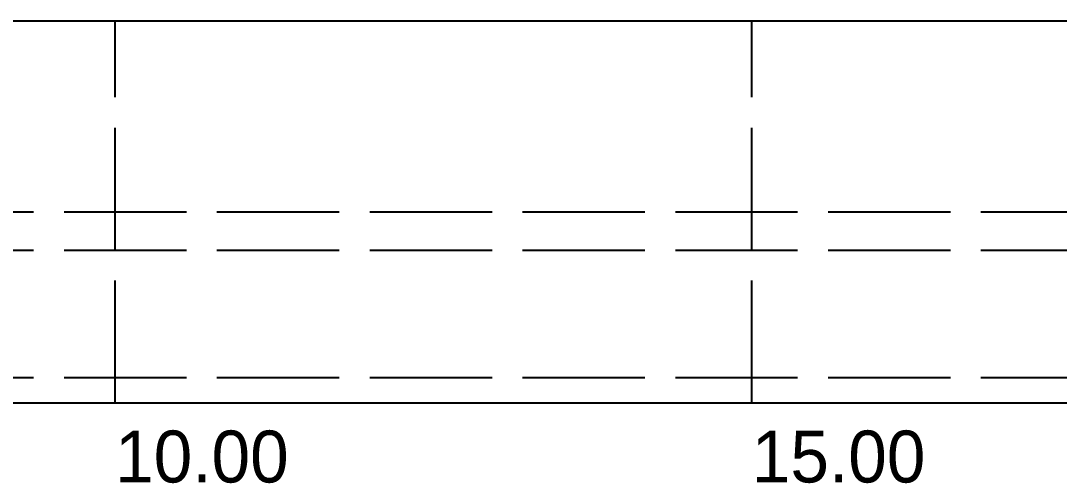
# Model space of a CAD drawing. Header units: metres. Extents: x 248.2 to 317, y 135.1 to 155.7.
# Drawn here: x 264.34 to 272.5, y 151.18 to 154.81 of the extents above; entities that cross this region are included whole.
import ezdxf

# ---------------------------------------------------------------- set-up
doc = ezdxf.new("R2010")
doc.units = ezdxf.units.M
doc.header["$LTSCALE"] = 0.001
doc.linetypes.add('ACAD_ISO02W100', pattern=[15, 12, -3])
for name, color, linetype in [('LINHA TRACEJADA', 8, 'ACAD_ISO02W100'), ('TEXTO', 6, 'Continuous'), ('TRAÇADO', 6, 'Continuous')]:
    doc.layers.add(name, color=color, linetype=linetype)

msp = doc.modelspace()

# ---------------------------------------------------------------- linework, layer by layer
for p, q in [((255.0806, 154.8137), (315.0806, 154.8137)), ((255.0806, 151.8137), (315.0806, 151.8137))]:
    msp.add_line(p, q)
at = {"layer": 'LINHA TRACEJADA', "linetype": 'ACAD_ISO02W100', "ltscale": 80}
for p, q in [((265.0806, 151.8137), (265.0806, 154.8137)), ((270.0806, 151.8137), (270.0806, 154.8137)), ((255.0806, 153.3137), (315.0806, 153.3137)), ((255.0806, 153.0137), (315.0806, 153.0137)), ((255.0806, 152.0137), (315.0806, 152.0137))]:
    msp.add_line(p, q, dxfattribs=at)
at = {"layer": 'TRAÇADO', "ltscale": 80}
msp.add_line((255.0806, 154.8137), (275.0806, 154.8137), dxfattribs=at)

# ---------------------------------------------------------------- texts
at = {"layer": 'TEXTO', "char_height": 0.40746, "attachment_point": 1}
for s, insert in [('10.00', (265.0806, 151.5967)), ('15.00', (270.0806, 151.5967))]:
    msp.add_mtext_dynamic_manual_height_columns(s, width=0.497902, gutter_width=2.0373, heights=[0], dxfattribs=dict(at, insert=insert))

doc.saveas('drawing.dxf')
